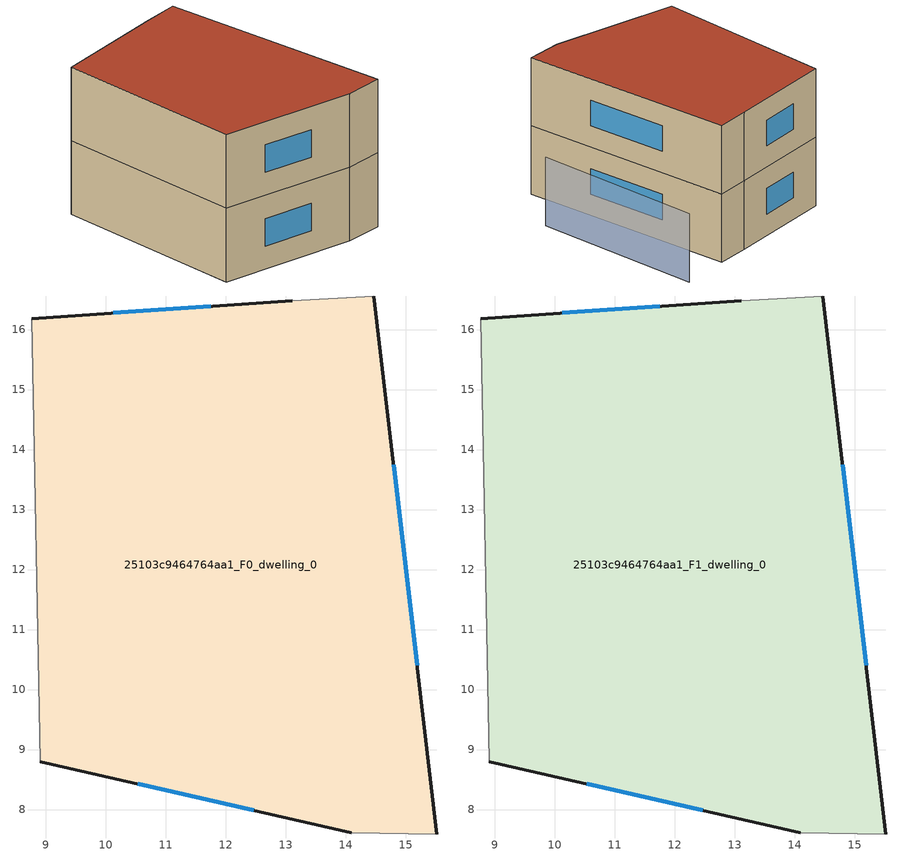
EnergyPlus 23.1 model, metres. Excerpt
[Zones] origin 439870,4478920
25103c9464764aa1_F0_dwelling_0
 floor ground (EU_floor_Construction): 14.47,16.56 15.51,7.59 14.09,7.61 8.91,8.8 8.77,16.18 13.11,16.48 z0
 wall outside (EU_wall_Construction): 8.91,8.8 14.09,7.61 / 13.11,16.48 8.77,16.18 / 15.51,7.59 14.47,16.56 z0:3
 wall adiabatic (EU_wall_Construction): 8.77,16.18 8.91,8.8 / 14.47,16.56 13.11,16.48 / 14.09,7.61 15.51,7.59 z0:3
 window (EU_Window_Construction): 10.53,8.43 12.47,7.99 / 11.75,16.39 10.13,16.28 / 15.18,10.4 14.79,13.75 z0.94:2.06
25103c9464764aa1_F1_dwelling_0
 floor to 25103c9464764aa1_F0_dwelling_0 (EU_floor_Construction): 14.47,16.56 15.51,7.59 14.09,7.61 8.91,8.8 8.76,16.18 13.11,16.48 z3
 wall outside (EU_wall_Construction): 8.91,8.8 14.09,7.61 / 13.11,16.48 8.77,16.18 / 15.51,7.59 14.47,16.56 z3:6
 wall adiabatic (EU_wall_Construction): 8.77,16.18 8.91,8.8 / 14.47,16.56 13.11,16.48 / 14.09,7.61 15.51,7.59 z3:6
 window (EU_Window_Construction): 10.53,8.43 12.47,7.99 / 11.75,16.39 10.13,16.28 / 15.18,10.4 14.79,13.75 z3.94:5.06
 roof outside (EU_roof_Construction): 15.51,7.59 14.47,16.56 13.11,16.48 8.77,16.18 8.91,8.8 14.09,7.61 z6
shading: 16.93,9.67 16.43,16.69 z0:3
[Building]
EU S2 Campaign: North Axis=0; Terrain=City; Solar Distribution=FullExterior
[Site:Location]
Madrid: Latitude=40.5; Longitude=-3.5; Time Zone=1; Elevation=609
[SizingPeriod:WeatherFileDays]
AnnualSizingPeriod: Begin Month=1; Begin Day of Month=1; End Month=12; End Day of Month=31; Day of Week for Start Day=Monday; Use Weather File Daylight Saving Period=No; Use Weather File Rain and Snow Indicators=No
[MATERIAL]
EU_InternalMass_Material: Roughness=MediumRough; Thickness=0.1; Conductivity=1; Density=1800; Specific Heat=900; Thermal Absorptance=0.9; Solar Absorptance=0.7; Visible Absorptance=0.7
[MATERIAL:NOMASS] Roughness=MediumRough; Thermal Absorptance=0.9; Solar Absorptance=0.7; Visible Absorptance=0.7
Name | Thermal Resistance
EU_wall_NoMass | 0.461255
EU_roof_NoMass | 0.289352
EU_floor_NoMass | 0.631313
[WINDOWMATERIAL:SIMPLEGLAZINGSYSTEM]
EU_Window_SimpleGlazing: UFactor=3.792; Solar Heat Gain Coefficient=0.85; Visible Transmittance=0.85
[CONSTRUCTION]
EU_wall_Construction: EU_wall_NoMass
EU_roof_Construction: EU_roof_NoMass
EU_floor_Construction: EU_floor_NoMass
EU_Window_Construction: EU_Window_SimpleGlazing
EU_InternalMass_Construction: EU_InternalMass_Material
[ZONE] Type=1; Multiplier=1; Ceiling Height=autocalculate; Floor Area=autocalculate; Part of Total Floor Area=Yes
Name | Volume
25103c9464764aa1_F0_dwelling_0 | 152.612
25103c9464764aa1_F1_dwelling_0 | 152.611
[INTERNALMASS] Construction=EU_InternalMass_Construction; Surface Area=50.8705
Name | Zone or ZoneList
25103c9464764aa1_F0_dwelling_0_EU_InternalMass | 25103c9464764aa1_F0_dwelling_0
25103c9464764aa1_F1_dwelling_0_EU_InternalMass | 25103c9464764aa1_F1_dwelling_0
[OTHEREQUIPMENT] Fuel Type=Electricity; Design Level Calculation Method=Watts/Area; Power per Zone Floor Area=1; Fraction Latent=0; Fraction Radiant=0; Fraction Lost=0; Carbon Dioxide Generation Rate=0; EndUse Subcategory=EU_Step8_InternalGains
Name | Zone or ZoneList or Space or SpaceList | Schedule
EU_Step8_InternalGain_25103c9464764aa1_F0_dwelling_0_f000 | 25103c9464764aa1_F0_dwelling_0 | EU_Step8_GainSchedule_25103c9464764aa1_F0_dwelling_0_f000
EU_Step8_InternalGain_25103c9464764aa1_F1_dwelling_0_f000 | 25103c9464764aa1_F1_dwelling_0 | EU_Step8_GainSchedule_25103c9464764aa1_F1_dwelling_0_f000
[ZONEVENTILATION:DESIGNFLOWRATE] Schedule=EU_AlwaysOn; Design Flow Rate Calculation Method=AirChanges/Hour; Air Changes per Hour=0.64; Ventilation Type=Natural; Fan Pressure Rise=0; Fan Total Efficiency=1; Constant Term Coefficient=1; Temperature Term Coefficient=0; Velocity Term Coefficient=0; Velocity Squared Term Coefficient=0; Minimum Indoor Temperature=-100; Maximum Indoor Temperature=100; Delta Temperature=-100; Minimum Outdoor Temperature=-100; Maximum Outdoor Temperature=100; Maximum Wind Speed=40
Name | Zone or ZoneList or Space or SpaceList
EU_ConstantAir_25103c9464764aa1_F0_dwelling_0 | 25103c9464764aa1_F0_dwelling_0
EU_ConstantAir_25103c9464764aa1_F1_dwelling_0 | 25103c9464764aa1_F1_dwelling_0
[HVACTEMPLATE:THERMOSTAT] Constant Heating Setpoint=20; Constant Cooling Setpoint=50
EU_HeatOnly_25103c9464764aa1_F0_dwelling_0; EU_HeatOnly_25103c9464764aa1_F1_dwelling_0
[HVACTEMPLATE:ZONE:IDEALLOADSAIRSYSTEM] System Availability Schedule=EU_AlwaysOn; Maximum Heating Supply Air Temperature=50; Minimum Cooling Supply Air Temperature=13; Maximum Heating Supply Air Humidity Ratio=0.0156; Minimum Cooling Supply Air Humidity Ratio=0.0077; Heating Limit=NoLimit; Cooling Limit=NoLimit; Heating Availability Schedule=EU_AlwaysOn; Cooling Availability Schedule=EU_CoolingOff; Dehumidification Control Type=ConstantSensibleHeatRatio; Cooling Sensible Heat Ratio=0.7; Dehumidification Setpoint=60; Humidification Control Type=None; Humidification Setpoint=30; Outdoor Air Method=None; Outdoor Air Flow Rate per Person=0.00944; Outdoor Air Flow Rate per Zone Floor Area=0; Outdoor Air Flow Rate per Zone=0; Demand Controlled Ventilation Type=None; Outdoor Air Economizer Type=NoEconomizer; Heat Recovery Type=None; Sensible Heat Recovery Effectiveness=0.7; Latent Heat Recovery Effectiveness=0.65
Name | Template Thermostat
25103c9464764aa1_F0_dwelling_0 | EU_HeatOnly_25103c9464764aa1_F0_dwelling_0
25103c9464764aa1_F1_dwelling_0 | EU_HeatOnly_25103c9464764aa1_F1_dwelling_0
[SIZING:ZONE] Zone Cooling Design Supply Air Temperature Input Method=SupplyAirTemperature; Zone Cooling Design Supply Air Temperature=13; Zone Heating Design Supply Air Temperature Input Method=SupplyAirTemperature; Zone Heating Design Supply Air Temperature=50; Zone Cooling Design Supply Air Humidity Ratio=0.008; Zone Heating Design Supply Air Humidity Ratio=0.008; Cooling Design Air Flow Method=DesignDay; Cooling Design Air Flow Rate=0; Cooling Minimum Air Flow per Zone Floor Area=0.000762; Cooling Minimum Air Flow=0; Cooling Minimum Air Flow Fraction=0.2; Heating Design Air Flow Method=DesignDay; Heating Design Air Flow Rate=0; Heating Maximum Air Flow per Zone Floor Area=0.002032; Heating Maximum Air Flow=0.141576; Heating Maximum Air Flow Fraction=0.3; Account for Dedicated Outdoor Air System=No; Dedicated Outdoor Air System Control Strategy=NeutralSupplyAir; Dedicated Outdoor Air Low Setpoint Temperature for Design=autosize; Dedicated Outdoor Air High Setpoint Temperature for Design=autosize; Zone Load Sizing Method=Sensible Load Only No Latent Load; Zone Latent Cooling Design Supply Air Humidity Ratio Input Method=HumidityRatioDifference; Zone Cooling Design Supply Air Humidity Ratio Difference=0.005; Zone Latent Heating Design Supply Air Humidity Ratio Input Method=HumidityRatioDifference; Zone Humidification Design Supply Air Humidity Ratio Difference=0.005
25103c9464764aa1_F0_dwelling_0; 25103c9464764aa1_F1_dwelling_0
[SCHEDULE:CONSTANT]
Name | Hourly Value
EU_AlwaysOn | 1
EU_CoolingOff | 0
[SCHEDULE:FILE] Column Number=1; Rows to Skip at Top=0; Number of Hours of Data=8760; Column Separator=Comma; Interpolate to Timestep=No; Minutes per Item=60; Adjust Schedule for Daylight Savings=Yes
Name | File
EU_Step8_GainSchedule_25103c9464764aa1_F0_dwelling_0_f000 | ../../schedules/25103c9464764aa1/25103c9464764aa1_F0_dwelling_0_f000_gain.csv
EU_Step8_GainSchedule_25103c9464764aa1_F1_dwelling_0_f000 | ../../schedules/25103c9464764aa1/25103c9464764aa1_F1_dwelling_0_f000_gain.csv
